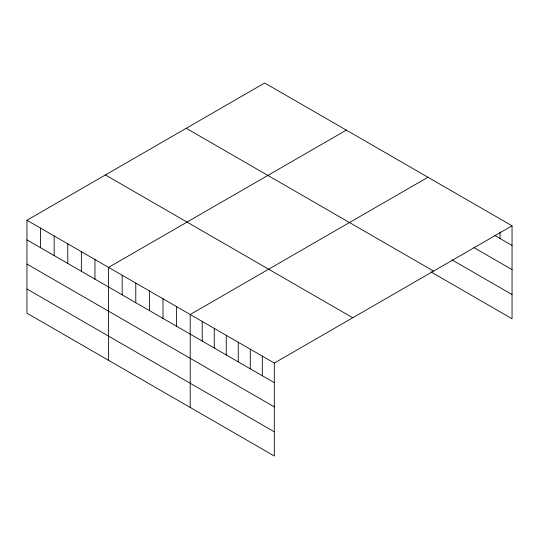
<?xml version="1.0" encoding="UTF-8"?>
<svg xmlns="http://www.w3.org/2000/svg" width="539" height="539" viewBox="0 0 539 539"><rect width="100%" height="100%" fill="white"/><g stroke="black" fill="none" stroke-linecap="round" stroke-linejoin="round"><path stroke-width="0.81" d="M26.95 220.249L274.311 363.064L274.311 456.007L26.95 313.199L26.95 220.249L264.689 82.993L512.05 225.801L512.05 318.751L430.776 271.824M346.321 130.121L108.582 267.378L108.582 360.328M427.946 177.243L190.206 314.507L190.206 407.45M274.311 363.064L512.05 225.801M494.384 235.226L512.05 245.427M473.889 247.59L512.05 269.621M451.978 259.872L512.05 294.55M186.238 128.289L433.599 271.097M105.401 174.953L352.762 317.767M26.95 239.868L274.311 382.683M26.95 264.07L274.311 406.878M26.95 288.998L274.311 431.813M500.037 231.945L500.037 238.487M262.298 356.124L262.298 375.744M250.278 349.184L250.278 368.811M238.265 342.252L238.265 361.871M226.252 335.312L226.252 354.938M214.239 328.379L214.239 347.999M202.219 321.439L202.219 341.066M176.603 306.651L176.603 326.27M163 298.795L163 318.421M149.391 290.939L149.391 310.565M135.788 283.083L135.788 302.709M122.185 275.234L122.185 294.853M94.972 259.522L94.972 279.141M81.369 251.666L81.369 271.292M67.766 243.81L67.766 263.436M54.163 235.961L54.163 255.58M40.553 228.105L40.553 247.724"/></g></svg>
